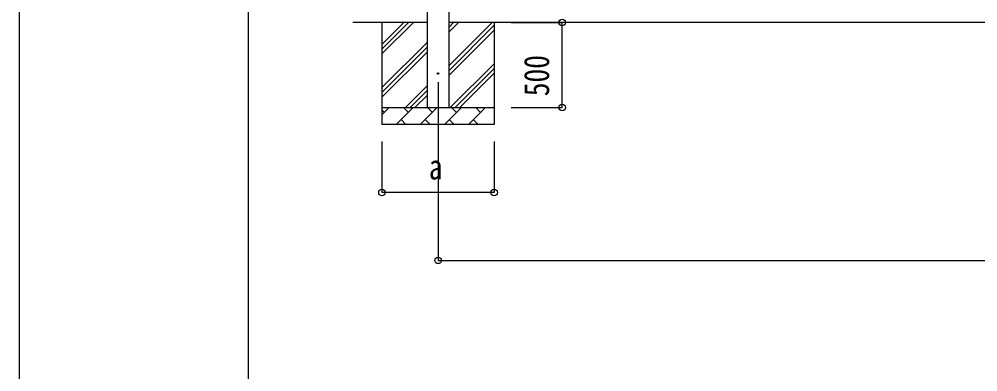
# Model space of a CAD drawing. Units: millimetres, scale not verified. Extents: x -18922 to 18922, y -13365 to 13365.
# Drawn here: x -18922 to -13282, y -7234 to -5158 of the extents above; entities that cross this region are included whole.
import ezdxf
from ezdxf.enums import TextEntityAlignment as Align

# ---------------------------------------------------------------- set-up
doc = ezdxf.new("R2010")
doc.units = ezdxf.units.MM
doc.header["$LTSCALE"] = 70
for name, color, linetype in [('0-4_YKK_12', 2, 'Continuous'), ('0-5_YKK_13', 4, 'Continuous'), ('0-6_YKK_A1', 4, 'Continuous'), ('0-7_YKK_D', 6, 'Continuous'), ('0-8_YKK_ZWAK', 7, 'Continuous')]:
    doc.layers.add(name, color=color, linetype=linetype)
doc.styles.add('ＭＳ ゴシック', font='')
doc.styles.get('ＭＳ ゴシック').set_extended_font_data('MS Gothic')

msp = doc.modelspace()

# ---------------------------------------------------------------- linework, layer by layer
at = {"layer": '0-4_YKK_12'}
msp.add_line((-16457.94, -5527.53), (-16457.94, -6027.53), dxfattribs=at)
at = {"layer": '0-5_YKK_13'}
msp.add_circle((-16457.94, -5477.53), 4.5, dxfattribs=at)
at = {"layer": '0-6_YKK_A1'}
for p, q in [((-16520.44, -5677.53), (-16520.44, -2822.53)), ((-16395.44, -2822.53), (-16395.44, -5677.53)), ((-16520.44, -5177.53), (-16959.98, -5177.53)), ((-16787.94, -5177.53), (-16787.94, -5777.53)), ((-16787.94, -5362.58), (-16602.89, -5177.53)), ((-16787.94, -5334.3), (-16631.17, -5177.53)), ((-16787.94, -5306.01), (-16659.46, -5177.53)), ((-8847.44, -5177.53), (-16395.44, -5177.53)), ((-16395.44, -5432.63), (-16140.34, -5177.53)), ((-16395.44, -5234.64), (-16338.33, -5177.53)), ((-16395.44, -5206.36), (-16366.61, -5177.53)), ((-16127.94, -5177.53), (-16127.94, -5777.53)), ((-16395.44, -5460.92), (-16127.94, -5193.42)), ((-16395.44, -5489.2), (-16127.94, -5221.7)), ((-16787.94, -5560.57), (-16520.44, -5293.07)), ((-16787.94, -5588.86), (-16520.44, -5321.36)), ((-16787.94, -5617.14), (-16520.44, -5349.64)), ((-16385.78, -5677.53), (-16127.94, -5419.69)), ((-16357.5, -5677.53), (-16127.94, -5447.97)), ((-16329.21, -5677.53), (-16127.94, -5476.26)), ((-16650.34, -5677.53), (-16520.44, -5547.63)), ((-16622.05, -5677.53), (-16520.44, -5575.92)), ((-16593.77, -5677.53), (-16520.44, -5604.2)), ((-16787.94, -5677.53), (-16127.94, -5677.53)), ((-16787.94, -5720.43), (-16745.04, -5677.53)), ((-16773.6, -5706.09), (-16787.94, -5691.75)), ((-16703.62, -5777.53), (-16603.62, -5677.53)), ((-16632.18, -5706.09), (-16660.73, -5677.53)), ((-16562.2, -5777.53), (-16462.2, -5677.53)), ((-16490.76, -5706.09), (-16519.31, -5677.53)), ((-16420.78, -5777.53), (-16320.78, -5677.53)), ((-16349.33, -5706.09), (-16377.89, -5677.53)), ((-16279.36, -5777.53), (-16179.36, -5677.53)), ((-16207.91, -5706.09), (-16236.47, -5677.53)), ((-16131.22, -5677.53), (-16127.94, -5674.25)), ((-16675.07, -5748.98), (-16646.52, -5777.53)), ((-16533.65, -5748.98), (-16505.1, -5777.53)), ((-16392.23, -5748.98), (-16363.67, -5777.53)), ((-16250.81, -5748.98), (-16222.25, -5777.53)), ((-16127.94, -5777.53), (-16787.94, -5777.53))]:
    msp.add_line(p, q, dxfattribs=at)
at = {"layer": '0-7_YKK_D'}
for p, q in [((-16027.94, -5177.53), (-15726.94, -5177.53)), ((-15727.94, -5677.53), (-15727.94, -5177.53)), ((-16027.94, -5677.53), (-15726.94, -5677.53)), ((-16787.94, -5877.53), (-16787.94, -6178.53)), ((-16457.94, -5877.53), (-16457.94, -6578.53)), ((-16127.94, -5877.53), (-16127.94, -6178.53)), ((-16127.94, -6177.53), (-16787.94, -6177.53)), ((-16457.94, -6577.53), (-8784.94, -6577.53))]:
    msp.add_line(p, q, dxfattribs=at)
for centre in [(-15727.94, -5177.53), (-15727.94, -5677.53), (-16787.94, -6177.53), (-16127.94, -6177.53), (-16457.94, -6577.53)]:
    msp.add_circle(centre, 19.12, dxfattribs=at)
at = {"layer": '0-8_YKK_ZWAK'}
msp.add_line((-17572.41, -11362.5), (-17572.41, 12487.5), dxfattribs=at)
msp.add_lwpolyline([(-18922.5, -13365), (18922.5, -13365), (18922.5, 13365), (-18922.5, 13365)], close=True, dxfattribs=at)

# ---------------------------------------------------------------- texts
at = {"layer": '0-7_YKK_D', "style": 'ＭＳ ゴシック', "width": 0.8}
msp.add_text('500', height=148.5, rotation=90, dxfattribs=at).set_placement((-15759.94, -5611.13), align=Align.BOTTOM_LEFT)
msp.add_text('a', height=148.5, dxfattribs=at).set_placement((-16511.94, -6145.53), align=Align.BOTTOM_LEFT)

doc.saveas('drawing.dxf')
